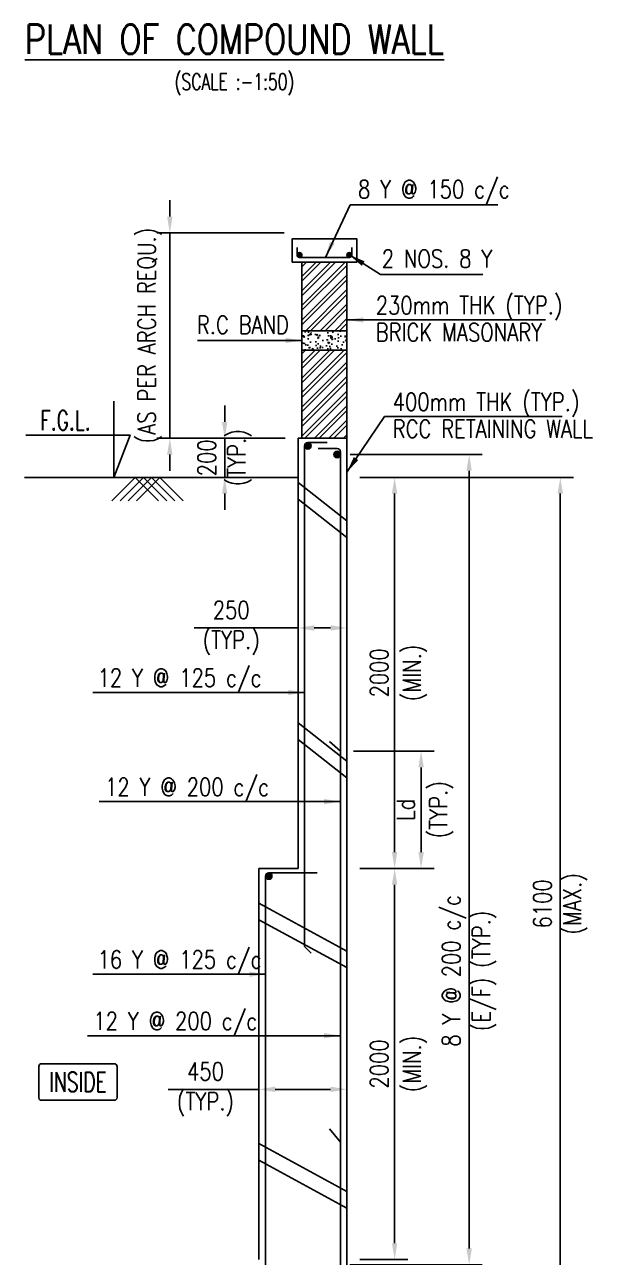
# Model space of a CAD drawing. Extents: x -69352 to 1013721, y -547461 to -186867.
# Drawn here: x 716379 to 725094, y -311894 to -292982 of the extents above; entities that cross this region are included whole.
import ezdxf
from ezdxf.enums import TextEntityAlignment as Align
from ezdxf.lldxf.tags import DXFTag

# ---------------------------------------------------------------- set-up
doc = ezdxf.new("R2010")
doc.units = 0
doc.header["$LTSCALE"] = 500
doc.header["$MEASUREMENT"] = 0
doc.header["$PDMODE"] = 35
doc.header["$PDSIZE"] = -15
doc.layers.get('DEFPOINTS').update_dxf_attribs({"color": 4})
for name, color, linetype in [('NO. BEAM', 3, 'Continuous'), ('S-COLUMN', 1, 'Continuous'), ('S-CONCRET LINE', 4, 'Continuous'), ('S-DIM-1', 5, 'Continuous'), ('S-HATCH', 253, 'Continuous'), ('S-LEVEL SECTION', 3, 'Continuous'), ('S-PCC', 9, 'Continuous'), ('S-REINFORCEMENT', 6, 'Continuous'), ('S-RETAINING WALL', 6, 'Continuous'), ('S-TEXT', 2, 'Continuous'), ('S-TEXT-1 @ 1', 4, 'Continuous'), ('S-TITIL', 6, 'Continuous'), ('TITLE', 4, 'Continuous')]:
    doc.layers.add(name, color=color, linetype=linetype)
doc.layers.add('RIDE-PROFILE', color=8, linetype='Continuous', lineweight=25)
doc.styles.add('ROMANS', font='simplex.shx', dxfattribs={"width": 0.8, "height": 275})
tags = doc.linetypes.add('HIDDEN', pattern=[0.375, 0.25, -0.125]).pattern_tags.tags
tags[6:7] = [DXFTag(74, 4), DXFTag(75, 0), DXFTag(340, '0'), DXFTag(46, 1.0), DXFTag(50, 0.0), DXFTag(44, 0.0), DXFTag(45, 0.0)]
tags[4:5] = [DXFTag(74, 4), DXFTag(75, 0), DXFTag(340, '0'), DXFTag(46, 1.0), DXFTag(50, 0.0), DXFTag(44, 0.0), DXFTag(45, 0.0)]
doc.dimstyles.new('dim100', dxfattribs={"dimtxt": 250, "dimasz": 250, "dimexe": 200, "dimexo": 200, "dimgap": 100, "dimtad": 1, "dimdec": 0, "dimzin": 0, "dimdsep": 46, "dimtxsty": 'ROMANS', "dimcen": 0, "dimclrd": 5, "dimclre": 5, "dimclrt": 4, "dimadec": 0, "dimazin": 0, "dimtfac": 1, "dimtdec": 0, "dimtix": 1, "dimtofl": 0, "dimtmove": 2, "dimatfit": 3, "dimfxl": 0, "dimtolj": 1, "dimtzin": 0, "dimlwd": -1, "dimlwe": -1, "dimarcsym": 0})
doc.dimstyles.new('dim33.33', dxfattribs={"dimtxt": 250, "dimasz": 250, "dimexe": 200, "dimexo": 200, "dimgap": 100, "dimtad": 1, "dimdec": 0, "dimlfac": 0.333331, "dimzin": 0, "dimdsep": 46, "dimtxsty": 'ROMANS', "dimcen": 0, "dimclrd": 5, "dimclre": 5, "dimclrt": 4, "dimadec": 0, "dimazin": 0, "dimtfac": 1, "dimtdec": 0, "dimtix": 1, "dimtofl": 0, "dimtmove": 2, "dimatfit": 3, "dimfxl": 0, "dimtolj": 1, "dimtzin": 0, "dimlwd": -1, "dimlwe": -1, "dimarcsym": 0})

# ---------------------------------------------------------------- blocks, each defined once
blk = doc.blocks.new('*D356')
at = {"layer": 'DEFPOINTS', "color": 0}
for p in [(721176, -299577), (723203, -299577), (721172, -312008)]:
    blk.add_point(p, dxfattribs=at)
at = {"layer": 'S-DIM-1', "color": 5}
for p, q in [((721376, -299577), (723403, -299577)), ((721372, -312008), (723403, -312008))]:
    blk.add_line(p, q, dxfattribs=at)
at = {"layer": 'S-DIM-1', "color": 5, "lineweight": -3}
blk.add_line((723203, -311758), (723203, -299827), dxfattribs=at)
at = {"layer": 'S-DIM-1', "color": 5}
for points in [[(723244, -299827), (723161, -299827), (723203, -299577)], [(723161, -311758), (723244, -311758), (723203, -312008)]]:
    blk.add_solid(points, dxfattribs=at)
at = {"layer": 'S-DIM-1', "color": 4, "insert": (723203, -307499), "char_height": 275, "attachment_point": 5, "rotation": 90, "style": 'ROMANS'}
blk.add_mtext('\\A1;{8 Y @ 200 c/c\\P(E/F) (TYP.)}', dxfattribs=at)
blk = doc.blocks.new('*D359')
at = {"layer": 'DEFPOINTS', "color": 0}
for p in [(721326, -299927), (724602, -299927), (723106, -318227)]:
    blk.add_point(p, dxfattribs=at)
at = {"layer": 'S-DIM-1', "color": 5}
for p, q in [((721526, -299927), (724802, -299927)), ((723306, -318227), (724802, -318227))]:
    blk.add_line(p, q, dxfattribs=at)
at = {"layer": 'S-DIM-1', "color": 5, "lineweight": -3}
blk.add_line((724602, -317977), (724602, -300177), dxfattribs=at)
at = {"layer": 'S-DIM-1', "color": 5}
for points in [[(724643, -300177), (724560, -300177), (724602, -299927)], [(724560, -317977), (724643, -317977), (724602, -318227)]]:
    blk.add_solid(points, dxfattribs=at)
at = {"layer": 'S-DIM-1', "color": 4, "insert": (724602, -306471), "char_height": 275, "attachment_point": 5, "rotation": 90, "style": 'ROMANS'}
blk.add_mtext('\\A1;6100\\P(MAX.)', dxfattribs=at)
blk = doc.blocks.new('*D360')
at = {"layer": 'DEFPOINTS', "color": 0}
for p in [(720576, -299327), (719450, -299927), (720576, -299927)]:
    blk.add_point(p, dxfattribs=at)
at = {"layer": 'S-DIM-1', "color": 5, "lineweight": -3}
for p, q in [((719450, -299077), (719450, -298827)), ((719450, -299327), (719450, -299927)), ((719450, -300177), (719450, -300427))]:
    blk.add_line(p, q, dxfattribs=at)
at = {"layer": 'S-DIM-1', "color": 5}
for p, q in [((720376, -299327), (719250, -299327)), ((720376, -299927), (719250, -299927))]:
    blk.add_line(p, q, dxfattribs=at)
for points in [[(719409, -299077), (719492, -299077), (719450, -299327)], [(719492, -300177), (719409, -300177), (719450, -299927)]]:
    blk.add_solid(points, dxfattribs=at)
at = {"layer": 'S-DIM-1', "color": 4, "insert": (719450, -299627), "char_height": 275, "attachment_point": 5, "rotation": 90, "style": 'ROMANS'}
blk.add_mtext('\\A1;200\\P(TYP.)', dxfattribs=at)
blk = doc.blocks.new('*D363')
at = {"layer": 'DEFPOINTS', "color": 0}
for p in [(719976, -309317), (719976, -309935), (721326, -309829)]:
    blk.add_point(p, dxfattribs=at)
at = {"layer": 'S-DIM-1', "color": 5}
for p, q in [((719976, -309735), (719976, -309117)), ((721326, -309629), (721326, -309117))]:
    blk.add_line(p, q, dxfattribs=at)
at = {"layer": 'S-DIM-1', "color": 5, "lineweight": -3}
for p, q in [((719976, -309317), (718583, -309317)), ((721076, -309317), (720226, -309317))]:
    blk.add_line(p, q, dxfattribs=at)
at = {"layer": 'S-DIM-1', "color": 5}
for points in [[(720226, -309275), (720226, -309358), (719976, -309317)], [(721076, -309358), (721076, -309275), (721326, -309317)]]:
    blk.add_solid(points, dxfattribs=at)
at = {"layer": 'S-DIM-1', "color": 4, "insert": (719155, -309317), "char_height": 275, "attachment_point": 5, "style": 'ROMANS'}
blk.add_mtext('\\A1;450\\P(TYP.)', dxfattribs=at)
blk = doc.blocks.new('*D364')
at = {"layer": 'DEFPOINTS', "color": 0}
for p in [(720561, -296177), (718608, -299327), (720516, -299327)]:
    blk.add_point(p, dxfattribs=at)
at = {"layer": 'S-DIM-1', "color": 5, "lineweight": -3}
for p, q in [((718608, -295927), (718608, -295677)), ((718608, -296177), (718608, -299327)), ((718608, -299577), (718608, -299827))]:
    blk.add_line(p, q, dxfattribs=at)
at = {"layer": 'S-DIM-1', "color": 5}
for p, q in [((720361, -296177), (718408, -296177)), ((720316, -299327), (718408, -299327))]:
    blk.add_line(p, q, dxfattribs=at)
for points in [[(718566, -295927), (718650, -295927), (718608, -296177)], [(718650, -299577), (718566, -299577), (718608, -299327)]]:
    blk.add_solid(points, dxfattribs=at)
at = {"layer": 'S-DIM-1', "color": 4, "insert": (718298, -297752), "char_height": 275, "attachment_point": 5, "rotation": 90, "style": 'ROMANS'}
blk.add_mtext('\\A1;(AS PER ARCH REQU.)', dxfattribs=at)
blk = doc.blocks.new('*D365')
at = {"layer": 'DEFPOINTS', "color": 0}
for p in [(721226, -304127), (721326, -305927), (722465, -305927)]:
    blk.add_point(p, dxfattribs=at)
at = {"layer": 'S-DIM-1', "color": 5}
for p, q in [((721426, -304127), (722665, -304127)), ((721526, -305927), (722665, -305927))]:
    blk.add_line(p, q, dxfattribs=at)
at = {"layer": 'S-DIM-1', "color": 5, "lineweight": -3}
blk.add_line((722465, -304377), (722465, -305677), dxfattribs=at)
at = {"layer": 'S-DIM-1', "color": 5}
for points in [[(722507, -304377), (722424, -304377), (722465, -304127)], [(722424, -305677), (722507, -305677), (722465, -305927)]]:
    blk.add_solid(points, dxfattribs=at)
at = {"layer": 'S-DIM-1', "color": 4, "char_height": 275, "attachment_point": 5, "rotation": 90, "style": 'ROMANS'}
for s, insert in [('(TYP.)', (722775, -305027)), ('\\A1;Ld', (722228, -305027))]:
    blk.add_mtext(s, dxfattribs=dict(at, insert=insert))
blk = doc.blocks.new('*D369')
at = {"layer": 'DEFPOINTS', "color": 0}
for p in [(721326, -305927), (722059, -305927), (721326, -311927)]:
    blk.add_point(p, dxfattribs=at)
at = {"layer": 'S-DIM-1', "color": 5}
for p, q in [((721526, -305927), (722259, -305927)), ((721526, -311927), (722259, -311927))]:
    blk.add_line(p, q, dxfattribs=at)
at = {"layer": 'S-DIM-1', "color": 5, "lineweight": -3}
blk.add_line((722059, -311677), (722059, -306177), dxfattribs=at)
at = {"layer": 'S-DIM-1', "color": 5}
for points in [[(722100, -306177), (722017, -306177), (722059, -305927)], [(722017, -311677), (722100, -311677), (722059, -311927)]]:
    blk.add_solid(points, dxfattribs=at)
at = {"layer": 'S-DIM-1', "color": 4, "char_height": 275, "attachment_point": 5, "rotation": 90, "style": 'ROMANS'}
for s, insert in [('\\A1;2000', (721821, -308927)), ('(MIN.)', (722368, -308927))]:
    blk.add_mtext(s, dxfattribs=dict(at, insert=insert))
blk = doc.blocks.new('*D370')
at = {"layer": 'DEFPOINTS', "color": 0}
for p in [(721326, -299927), (721326, -305927), (722059, -305927)]:
    blk.add_point(p, dxfattribs=at)
at = {"layer": 'S-DIM-1', "color": 5}
for p, q in [((721526, -299927), (722259, -299927)), ((721526, -305927), (722259, -305927))]:
    blk.add_line(p, q, dxfattribs=at)
at = {"layer": 'S-DIM-1', "color": 5, "lineweight": -3}
blk.add_line((722059, -300177), (722059, -305677), dxfattribs=at)
at = {"layer": 'S-DIM-1', "color": 5}
for points in [[(722100, -300177), (722017, -300177), (722059, -299927)], [(722017, -305677), (722100, -305677), (722059, -305927)]]:
    blk.add_solid(points, dxfattribs=at)
at = {"layer": 'S-DIM-1', "color": 4, "char_height": 275, "attachment_point": 5, "rotation": 90, "style": 'ROMANS'}
for s, insert in [('\\A1;2000', (721821, -302927)), ('(MIN.)', (722368, -302927))]:
    blk.add_mtext(s, dxfattribs=dict(at, insert=insert))
blk = doc.blocks.new('*D371')
at = {"layer": 'DEFPOINTS', "color": 0}
for p in [(720576, -302238), (721326, -302750), (720576, -302856)]:
    blk.add_point(p, dxfattribs=at)
at = {"layer": 'S-DIM-1', "color": 5}
for p, q in [((720576, -302656), (720576, -302038)), ((721326, -302550), (721326, -302038))]:
    blk.add_line(p, q, dxfattribs=at)
at = {"layer": 'S-DIM-1', "color": 5, "lineweight": -3}
for p, q in [((720576, -302238), (718980, -302238)), ((721076, -302238), (720826, -302238))]:
    blk.add_line(p, q, dxfattribs=at)
at = {"layer": 'S-DIM-1', "color": 5}
for points in [[(720826, -302196), (720826, -302280), (720576, -302238)], [(721076, -302280), (721076, -302196), (721326, -302238)]]:
    blk.add_solid(points, dxfattribs=at)
at = {"layer": 'S-DIM-1', "color": 4, "insert": (719551, -302238), "char_height": 275, "attachment_point": 5, "style": 'ROMANS'}
blk.add_mtext('\\A1;250\\P(TYP.)', dxfattribs=at)

msp = doc.modelspace()

# ---------------------------------------------------------------- hatches: boundary and pattern name
at = {"layer": 'S-HATCH'}
h = msp.add_hatch(dxfattribs=at)
h.set_pattern_fill('ANSI32', color=256, scale=420, style=0)
h.set_pattern_definition([(45, (-7970560.93, 101476.12), (-111.369318, 111.369318), []), (45, (-7970486.69, 101476.12), (-111.369318, 111.369318), [])])
h.paths.add_polyline_path([(720636.355, -297677.5), (721326.355, -297677.5), (721326.355, -296627.5), (720636.355, -296627.5)])
h.paths.add_polyline_path([(721326.355, -297977.5), (720636.355, -297977.5), (720636.355, -299327.5), (721326.355, -299327.5)])
at = {"layer": 'S-PCC', "linetype": 'ByBlock'}
h = msp.add_hatch(dxfattribs=at)
h.set_pattern_fill('AR-CONC,_O', color=256, scale=30)
h.set_pattern_definition([(50, (-17602765.1, 1112162.43), (215.1780548, -18.8256405), [22.5, -247.5]), (355, (-17602765.1, 1112162.43), (-41.6254, 225.65764), [18, -198]), (100.4514445, (-17602747.17, 1112160.86), (173.552654, 206.8319973), [19.1220576, -210.3426336]), (46.1842, (-17602765.1, 1112222.43), (320.1723992, -49.6557842), [33.75, -371.25]), (96.6356355, (-17602738.42, 1112218.3), (280.3985837, 292.23558), [28.6831026, -315.514128]), (351.184164, (-17602765.1, 1112222.43), (280.3985835, 292.23558), [27, -297.0000003]), (21, (-17602735.1, 1112207.43), (179.0721156, -120.7856672), [22.5, -247.5]), (326, (-17602735.1, 1112207.43), (72.9945996, 217.5450135), [18, -198]), (71.4514447, (-17602720.18, 1112197.37), (252.066713, 96.7593458), [19.122057, -210.3426336]), (37.5, (-17602765.1, 1112162.43), (3.6479566, 99.86815615), [0, -195.6, 0, -201, 0, -198.75]), (7.5, (-17602765.1, 1112162.43), (78.92086123, 118.32351356), [0, -114.6, 0, -191.1, 0, -75.75]), (327.5, (-17602832, 1112162.43), (160.14673085, -6.76646152), [0, -75, 0, -234, 0, -310.5]), (317.5, (-17602862, 1112162.43), (174.9558508, 30.0314947), [0, -97.5, 0, -155.4, 0, -220.5])])
h.paths.add_polyline_path([(720636.355, -297677.5), (720636.355, -297977.5), (721326.355, -297977.5), (721326.355, -297677.5)])

# ---------------------------------------------------------------- linework, layer by layer
at = {"layer": 'NO. BEAM', "color": 7, "elevation": 9.84}
msp.add_lwpolyline([(717757.774, -308924.224), (716637.774, -308924.224, 0.414213562), (716597.774, -308964.224), (716597.774, -309444.224, 0.414213562), (716637.774, -309484.224), (717757.774, -309484.224, 0.414213562), (717797.774, -309444.224), (717797.774, -308964.224, 0.414213562)], format="xyb", close=True, dxfattribs=at)
at = {"layer": 'RIDE-PROFILE', "color": 2, "linetype": 'HIDDEN', "ltscale": 1000}
for p, q in [((720576.355, -300007.094, 9.04), (721326.355, -300594.843, 9.04)), ((720576.355, -300261.993, 9.04), (721326.355, -300849.743, 9.04)), ((720576.355, -303695.042, 9.04), (721326.355, -304282.791, 9.04)), ((720576.355, -303949.941, 9.04), (721326.355, -304537.691, 9.04)), ((719976.355, -306460.156, 9.04), (721326.355, -307194.843, 9.04)), ((719976.355, -306715.056, 9.04), (721326.355, -307449.743, 9.04)), ((719976.355, -310148.104, 9.04), (721326.355, -310882.791, 9.04)), ((719976.355, -310403.004, 9.04), (721326.355, -311137.691, 9.04))]:
    msp.add_line(p, q, dxfattribs=at)
at = {"layer": 'S-COLUMN', "color": 4, "elevation": 9.84}
for points in [[(720636.355, -299327.5), (720636.355, -296627.5)], [(721326.355, -296627.5), (721326.355, -299327.5)]]:
    msp.add_lwpolyline(points, dxfattribs=at)
at = {"layer": 'S-CONCRET LINE', "elevation": 9.84}
msp.add_lwpolyline([(720486.355, -296627.5), (720486.355, -296267.5), (721476.355, -296267.5), (721476.355, -296627.5)], close=True, dxfattribs=at)
at = {"layer": 'S-LEVEL SECTION'}
msp.add_line((716379.494, -299927.5, 9.84), (720576.355, -299927.5, 9.84), dxfattribs=at)
at = {"layer": 'S-LEVEL SECTION', "elevation": 9.84}
msp.add_lwpolyline([(717747.703, -298757.1), (717747.703, -299927.5), (717997.703, -299277.5), (716399.385, -299277.5)], dxfattribs=at)
at = {"layer": 'S-PCC', "elevation": 9.84}
msp.add_lwpolyline([(721326.355, -297677.5), (720636.355, -297677.5), (720636.355, -297977.5), (721326.355, -297977.5)], close=True, dxfattribs=at)
for points in [[(717717.43, -300285.473), (718075.403, -299927.5), (718433.376, -300285.473)], [(717843.993, -300285.473), (718201.965, -299927.5), (718559.938, -300285.473)], [(717970.555, -300285.473), (718328.528, -299927.5), (718686.501, -300285.473)], [(718097.118, -300285.473), (718455.09, -299927.5), (718813.063, -300285.473)]]:
    msp.add_lwpolyline(points, dxfattribs=at)
at = {"layer": 'S-REINFORCEMENT', "color": 5, "ltscale": 10}
msp.add_line((720676.355, -307127.5, 9.84), (720776.355, -307227.5, 9.84), dxfattribs=at)
at = {"layer": 'S-REINFORCEMENT', "color": 5, "elevation": 9.84}
msp.add_lwpolyline([(721401.355, -296402.5), (721401.355, -296515, -0.414213562), (721363.855, -296552.5), (720598.855, -296552.5, -0.414213562), (720561.355, -296515), (720561.355, -296402.5)], format="xyb", dxfattribs=at)
at = {"layer": 'S-REINFORCEMENT', "color": 5, "const_width": 37.5, "elevation": 9.84}
for points in [[(720580.105, -296515, 1), (720617.605, -296515, 1)], [(721382.605, -296515, -1), (721345.105, -296515, -1)]]:
    msp.add_lwpolyline(points, format="xyb", close=True, dxfattribs=at)
at = {"layer": 'S-REINFORCEMENT', "color": 5, "ltscale": 10, "elevation": 9.84}
for points in [[(718676.355, -323977.5), (718726.355, -324027.5), (721176.355, -324027.5, 0.414213562), (721226.355, -323977.5), (721226.355, -299536.455, 0.414213562), (721176.355, -299486.455), (720885.855, -299486.455)], [(720676.355, -307127.5), (720676.355, -299444.254, -0.414213562), (720726.355, -299394.254), (721025.512, -299394.254)], [(719076.355, -323872.224), (719176.355, -323972.224), (720038.855, -323972.224, 0.414213562), (720076.355, -323934.724), (720076.355, -306044.254, -0.414213562), (720126.355, -305994.254), (720867.71, -305994.254)]]:
    msp.add_lwpolyline(points, format="xyb", dxfattribs=at)
at = {"layer": 'S-REINFORCEMENT', "color": 5, "ltscale": 10, "const_width": 50, "elevation": 9.84}
for points in [[(720701.355, -299444.254, 1), (720751.355, -299444.254, 1)], [(721151.355, -299577.5, 1), (721201.355, -299577.5, 1)], [(720101.355, -306044.254, 1), (720151.355, -306044.254, 1)]]:
    msp.add_lwpolyline(points, format="xyb", close=True, dxfattribs=at)
at = {"layer": 'S-REINFORCEMENT', "color": 5, "ltscale": 10, "elevation": 9.84}
for points in [[(721226.355, -304127.5), (721060.266, -303982.235)], [(721226.355, -310127.5), (721057.039, -309920.969)]]:
    msp.add_lwpolyline(points, dxfattribs=at)
at = {"layer": 'S-REINFORCEMENT', "color": 5}
for centre in [(720598.855, -296515, 9.84), (721363.855, -296515, 9.84)]:
    msp.add_circle(centre, 37.5, dxfattribs=at)
at = {"layer": 'S-REINFORCEMENT', "color": 5, "ltscale": 10}
for centre in [(720726.355, -299444.254, 9.84), (721176.355, -299577.5, 9.84), (720126.355, -306044.254, 9.84)]:
    msp.add_circle(centre, 50, dxfattribs=at)
at = {"layer": 'S-RETAINING WALL', "color": 4}
for p, q in [((721326.355, -299327.5, 9.84), (720576.355, -299327.5, 9.84)), ((719976.355, -305927.5, 9.84), (720576.355, -305927.5, 9.84))]:
    msp.add_line(p, q, dxfattribs=at)
at = {"layer": 'S-RETAINING WALL', "color": 4, "elevation": 9.84}
for points in [[(720576.355, -305927.5), (720576.355, -299327.5)], [(721326.355, -324227.5), (721326.355, -299327.5)], [(719976.355, -311927.5), (719976.355, -305927.5)]]:
    msp.add_lwpolyline(points, dxfattribs=at)

# ---------------------------------------------------------------- texts
at = {"layer": 'S-LEVEL SECTION', "style": 'ROMANS', "width": 0.7}
msp.add_text('F.G.L.', height=300, dxfattribs=at).set_placement((716617.776, -299052.5, 9.84), align=Align.MIDDLE_LEFT)
at = {"layer": 'S-TEXT', "style": 'ROMANS', "width": 0.7}
msp.add_text('(SCALE :-1:50)', height=250, dxfattribs=at).set_placement((719600.716, -293856.732, 9.84), align=Align.MIDDLE_CENTER)
at = {"layer": 'S-TEXT-1 @ 1', "style": 'ROMANS', "width": 0.8}
for s, p in [('8 Y @ 150 c/c', (721496.855, -295506.745, 9.84)), ('2 NOS. 8 Y', (721861.689, -296572.629, 9.84)), ('230mm THK (TYP.)', (721769.689, -297286.998, 9.84)), ('R.C BAND', (719024.128, -297587.5, 9.84)), ('BRICK MASONARY', (721769.689, -297701.284, 9.84)), ('400mm THK (TYP.)', (722029.657, -298769.266, 9.84)), ('RCC RETAINING WALL', (722029.657, -299183.552, 9.84)), ('12 Y @ 125 c/c', (717499.109, -303002.091, 9.84)), ('12 Y @ 200 c/c', (717614.096, -304677.273, 9.84)), ('16 Y @ 125 c/c', (717499.109, -307325.268, 9.84)), ('12 Y @ 200 c/c', (717434.447, -308268.276, 9.84))]:
    msp.add_text(s, height=275, dxfattribs=at).set_placement(p, align=Align.MIDDLE_LEFT)
at = {"layer": 'S-TITIL', "style": 'ROMANS', "width": 0.8}
msp.add_text('%%UPLAN OF COMPOUND WALL', height=450, dxfattribs=at).set_placement((719600.716, -293206.732, 9.84), align=Align.MIDDLE_CENTER)
at = {"layer": 'TITLE', "color": 2, "style": 'ROMANS', "width": 0.7}
msp.add_text('INSIDE', height=300, dxfattribs=at).set_placement((717197.774, -309204.224, 9.84), align=Align.MIDDLE_CENTER)

# ---------------------------------------------------------------- dimensions: what is measured, and where the dimension line sits
at = {"layer": 'S-DIM-1'}
for base, p1, p2, angle, text, override, picture, middle in [((718607.855, -299327.5, 9.84), (720561.355, -296177.5, 9.84), (720516.355, -299327.5, 9.84), 90, '(AS PER ARCH REQU.)', {"dimtofl": 1, "dimtmove": 0, "dimlwd": 65533}, '*D364', (718298.331, -297752.5, 9.84)), ((722058.671, -305927.5, 9.84), (721326.355, -299927.5, 9.84), (721326.355, -305927.5, 9.84), 90, '<>\\X(MIN.)', {"dimtxt": 250, "dimasz": 250, "dimtxsty": 'ROMANS', "dimtofl": 1, "dimtmove": 0, "dimlwd": 65533}, '*D370', (722058.671, -302927.5, 9.84)), ((722465.261, -305927.5, 9.84), (721226.355, -304127.5, 9.84), (721326.355, -305927.5, 9.84), 90, 'Ld\\X(TYP.)', {"dimtxt": 250, "dimasz": 250, "dimtofl": 1, "dimtmove": 0, "dimlwd": 65533}, '*D365', (722465.261, -305027.5, 9.84)), ((722058.671, -305927.5, 9.84), (721326.355, -311927.5, 9.84), (721326.355, -305927.5, 9.84), 270, '<>\\X(MIN.)', {"dimtxt": 250, "dimasz": 250, "dimtxsty": 'ROMANS', "dimtofl": 1, "dimtmove": 0, "dimlwd": 65533}, '*D369', (722058.671, -308927.5, 9.84))]:
    dim = msp.add_linear_dim(base=base, p1=p1, p2=p2, angle=angle, text=text, dimstyle='dim33.33', override=override, dxfattribs=at)
    dim.commit()
    dim.dimension.update_dxf_attribs({"geometry": picture, "text_midpoint": middle})
for base, p1, p2, angle, text, override, picture, middle in [((719450.237, -299927.5, 11.093), (720576.355, -299327.5, 9.84), (720576.355, -299927.5, 9.84), 90, '<>\\X(TYP.)', {"dimtofl": 1, "dimtmove": 0, "dimlwd": 65533}, '*D360', (719450.237, -299627.5, 11.093)), ((723202.674, -299577.5, 9.84), (721171.894, -312007.514, 9.84), (721176.355, -299577.5, 9.84), 90, '{8 Y @ 200 c/c\\X(E/F) (TYP.)}', {"dimtxt": 250, "dimasz": 250, "dimtxsty": 'ROMANS', "dimtofl": 1, "dimtmove": 0, "dimlwd": 65533}, '*D356', (723202.674, -307499.376, 9.84)), ((724601.716, -299927.5, 9.84), (723105.594, -318227.5, 9.84), (721326.355, -299927.5, 9.84), 270, '<>\\X(MAX.)', {"dimtxt": 250, "dimasz": 250, "dimtxsty": 'ROMANS', "dimtofl": 1, "dimtmove": 0, "dimlwd": 65533}, '*D359', (724601.716, -306471.474, 9.84)), ((720576.355, -302237.844, 9.84), (721326.355, -302750.262, 9.84), (720576.355, -302855.932, 9.84), 180, '<>\\X(TYP.)', {"dimtxt": 250, "dimasz": 250, "dimtofl": 1, "dimtmove": 0, "dimlwd": 65533}, '*D371', (719551.355, -302237.844, 9.84)), ((719976.355, -309316.715, 9.84), (721326.355, -309829.133, 9.84), (719976.355, -309934.803, 9.84), 180, '<>\\X(TYP.)', {"dimtxt": 250, "dimasz": 250, "dimtofl": 1, "dimtmove": 0, "dimlwd": 65533}, '*D363', (719154.927, -309316.715, 9.84))]:
    dim = msp.add_linear_dim(base=base, p1=p1, p2=p2, angle=angle, text=text, dimstyle='dim33.33', override=override, dxfattribs=at)
    dim.commit()
    dim.dimension.update_dxf_attribs({"geometry": picture, "text_midpoint": middle, "dimtype": 160})

# ---------------------------------------------------------------- leaders
for points, dimstyle in [([(720995.855, -296552.5, 9.84), (721376.855, -295746.745, 9.84), (723642.425, -295746.745, 9.84)], 'dim33.33'), ([(721363.855, -296515, 9.84), (721842.925, -296812.629, 9.84), (723410.295, -296812.629, 9.84)], 'dim33.33'), ([(721326.355, -297511.998, 9.84), (724372.551, -297511.998, 9.84)], 'dim100'), ([(720636.355, -297827.5, 9.84), (719033.855, -297827.5, 9.84)], 'dim33.33'), ([(721326.355, -299846.133, 9.84), (721901.621, -298994.266, 9.84), (724632.519, -298994.266, 9.84)], 'dim100'), ([(720676.355, -303227.091, 9.84), (717428.531, -303227.091, 9.84)], 'dim100'), ([(721225.279, -304902.273, 9.84), (717525.524, -304902.273, 9.84)], 'dim100'), ([(720076.355, -307550.268, 9.84), (717428.531, -307550.268, 9.84)], 'dim100'), ([(721225.279, -308493.276, 9.84), (717345.875, -308493.276, 9.84)], 'dim100')]:
    msp.add_leader(points, dimstyle=dimstyle, dxfattribs=at)

doc.saveas('drawing.dxf')
